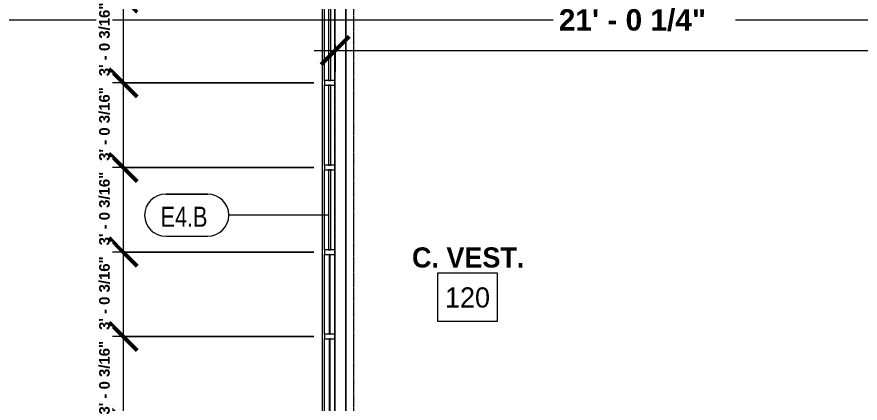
# Model space of a CAD drawing. Header units: inches. Extents: x 21568 to 24810, y -23559 to -20467.
# Drawn here: x 21925.5 to 22286.1, y -22752.5 to -22587.2 of the extents above; entities that cross this region are included whole.
import ezdxf

# ---------------------------------------------------------------- set-up
doc = ezdxf.new("R2010")
doc.units = ezdxf.units.IN
doc.header["$MEASUREMENT"] = 0
doc.linetypes.add('Grid Line 1_2_', pattern=[0.875, 0.5, -0.125, 0.125, -0.125])
for name, color, linetype, lineweight in [('A-ANNO-DIMS', 211, 'Continuous', 9), ('A-ANNO-DIMS-96', 211, 'Continuous', 9), ('A-AREA-IDEN', 2, 'Continuous', 9), ('A-FLOR', 192, 'Continuous', 20), ('A-GLAZ-CURT', 52, 'Continuous', 20), ('A-GLAZ-CWMG', 51, 'Continuous', 20), ('A-WALL-IDEN', 211, 'Continuous', 9), ('C-TOPO', 7, 'Continuous', 20), ('G-ANNO-SYMB', 111, 'Continuous', 9), ('L-SITE-WALL', 31, 'Continuous', 20), ('S-GRID', 1, 'Continuous', 9)]:
    doc.layers.add(name, color=color, linetype=linetype, lineweight=lineweight)
doc.styles.add('Arial_B', font='arialbd.ttf', dxfattribs={"height": 9.132806})
doc.styles.add('Arial_B_1', font='arialbd.ttf', dxfattribs={"height": 4.566403})
doc.styles.add('Century Gothic', font='GOTHIC.TTF', dxfattribs={"height": 8.622671})
doc.styles.add('Century Gothic_1', font='GOTHIC.TTF', dxfattribs={"width": 0.8, "height": 8.622671})
doc.styles.add('Century Gothic_B', font='GOTHICB.TTF', dxfattribs={"height": 8.616719})
doc.dimstyles.new('OD_Dimension_-_1_16__Tol__1', dxfattribs={"dimscale": 12, "dimtxt": 9, "dimasz": 1, "dimexe": 0.75, "dimexo": 0.5, "dimgap": 0.5, "dimtad": 1, "dimdec": 4, "dimrnd": 0.0625, "dimzin": 1, "dimdsep": 46, "dimlunit": 4, "dimtxsty": 'Arial_B', "dimblk1": 'OBLIQUE', "dimblk2": 'OBLIQUE', "dimsah": 1, "dimcen": 0.09, "dimdle": 0.75, "dimazin": 0, "dimtfac": 1, "dimtdec": 4, "dimtix": 1, "dimtmove": 0, "dimatfit": 3, "dimfxl": 1, "dimtvp": 1, "dimtfill": 1, "dimfrac": 2, "dimtolj": 1, "dimtzin": 0, "dimlwd": 13, "dimlwe": 13, "dimarcsym": 2})
doc.dimstyles.new('OD_Dimension_2_1', dxfattribs={"dimscale": 12, "dimtxt": 4.5, "dimasz": 1, "dimexe": 0.75, "dimexo": 0.5, "dimgap": 0.375, "dimtad": 1, "dimdec": 4, "dimrnd": 0.0625, "dimzin": 1, "dimdsep": 46, "dimlunit": 4, "dimtxsty": 'Arial_B_1', "dimblk1": 'OBLIQUE', "dimblk2": 'OBLIQUE', "dimsah": 1, "dimcen": 0.09, "dimdle": 0.75, "dimazin": 0, "dimtfac": 1, "dimtdec": 4, "dimtix": 1, "dimtmove": 0, "dimatfit": 3, "dimfxl": 1, "dimtvp": 1, "dimtfill": 1, "dimfrac": 2, "dimtolj": 1, "dimtzin": 0, "dimlwd": 13, "dimlwe": 13, "dimarcsym": 2})

# ---------------------------------------------------------------- blocks, each defined once
blk = doc.blocks.new('Struct_Xcel_Sports Complex_rvt-1-Enlarged First Floor Plan _West_')
at = {"layer": 'A-FLOR', "color": 43, "lineweight": 13}
blk.add_line((22066.14, -22790.8), (22066.14, -22542.93), dxfattribs=at)
at = {"layer": 'L-SITE-WALL', "color": 43, "lineweight": 13}
blk.add_line((22066.14, -22542.93), (22066.14, -22790.8), dxfattribs=at)
blk = doc.blocks.new('System Panel - INSULATED LOW-E GLAZING _SEE ELEVATIONS FOR U-FACTOR_ SHGC_ _ LT_-827454-Enlarged First Floor Plan _West_')
at = {"layer": 'A-GLAZ-CURT', "color": 7}
for p, q in [((17.09375, 1.25), (-17.09375, 1.25)), ((-17.09375, 1.25), (-17.09375, 0.25)), ((-17.09375, 0.25), (17.09375, 0.25)), ((17.09375, 0.25), (17.09375, 1.25))]:
    blk.add_line(p, q, dxfattribs=at)
at = {"layer": 'A-GLAZ-CURT', "color": 10, "lineweight": 13}
for p, q in [((-17.09375, 0.25), (-17.09375, 1.25)), ((17.09375, 1.25), (-17.09375, 1.25)), ((-17.09375, 0.25), (17.09375, 0.25)), ((17.09375, 1.25), (17.09375, 0.25))]:
    blk.add_line(p, q, dxfattribs=at)
blk = doc.blocks.new('Rectangular Mullion - Exterior 2_ x 4_5_-769167-Enlarged First Floor Plan _West_')
at = {"layer": 'A-GLAZ-CWMG', "color": 43, "lineweight": 13}
for p, q in [((22057.02, -22614.43), (22057.02, -22580.24)), ((22061.52, -22614.43), (22061.52, -22580.24))]:
    blk.add_line(p, q, dxfattribs=at)
blk = doc.blocks.new('Rectangular Mullion - Exterior 2_ x 4_5_-1135280-Enlarged First Floor Plan _West_')
at = {"layer": 'A-GLAZ-CWMG', "color": 43, "lineweight": 13}
for p, q in [((22057.02, -22650.62), (22057.02, -22616.43)), ((22061.52, -22650.62), (22061.52, -22616.43))]:
    blk.add_line(p, q, dxfattribs=at)
blk = doc.blocks.new('Rectangular Mullion - Exterior 2_ x 4_5_-1142343-Enlarged First Floor Plan _West_')
at = {"layer": 'A-GLAZ-CWMG', "color": 7}
for p, q in [((-1, 1.5), (1, 1.5)), ((-1, -3), (-1, 1.5)), ((1, 1.5), (1, -3)), ((1, -3), (-1, -3))]:
    blk.add_line(p, q, dxfattribs=at)
blk = doc.blocks.new('System Panel - Interior Glazing-1973687-Enlarged First Floor Plan _West_')
at = {"layer": 'A-GLAZ-CURT', "color": 7}
for p, q in [((17.09375, 0.9375), (-17.09375, 0.9375)), ((-17.09375, 0.9375), (-17.09375, 0.5625)), ((-17.09375, 0.5625), (17.09375, 0.5625)), ((17.09375, 0.5625), (17.09375, 0.9375))]:
    blk.add_line(p, q, dxfattribs=at)
blk = doc.blocks.new('Rectangular Mullion - Exterior 2_ x 4_5_-827470-Enlarged First Floor Plan _West_')
at = {"layer": 'A-GLAZ-CWMG', "color": 7}
for p, q in [((-1, 1.5), (1, 1.5)), ((-1, -3), (-1, 1.5)), ((1, 1.5), (1, -3)), ((1, -3), (-1, -3))]:
    blk.add_line(p, q, dxfattribs=at)
blk = doc.blocks.new('Wall Tag - 1_4_-1369832-Enlarged First Floor Plan _West_')
at = {"layer": 'A-WALL-IDEN', "color": 153}
for p, q in [((-0.0822, 0.0968), (0.1053, 0.0968)), ((0.1053, 0.0968), (-0.0822, 0.0968)), ((-0.0822, -0.0907), (0.1053, -0.0907)), ((-0.0822, -0.0907), (0.1053, -0.0907))]:
    blk.add_line(p, q, dxfattribs=at)
for centre, start, end in [((-0.0822, 0.0031), 90, 270), ((-0.0822, 0.0031), 90, 270), ((0.1053, 0.0031), 270, 90), ((0.1053, 0.0031), 270, 90)]:
    blk.add_arc(centre, 0.0937, start, end, dxfattribs=at)
blk = doc.blocks.new('DIMBLOCK48-Enlarged First Floor Plan _West_')
at = {"layer": 'A-ANNO-DIMS-96', "lineweight": 50}
for p, q in [((22061.64, -22601.62), (22067.64, -22595.62)), ((22313.89, -22601.62), (22319.89, -22595.62)), ((22061.64, -22601.62), (22055.64, -22607.62)), ((22313.89, -22601.62), (22307.89, -22607.62))]:
    blk.add_line(p, q, dxfattribs=at)
at = {"layer": 'A-ANNO-DIMS-96', "lineweight": 13}
for p, q in [((22061.64, -22599.14), (22061.64, -22610.62)), ((22061.64, -22601.62), (22061.64, -22599.14)), ((22313.89, -22599.14), (22313.89, -22610.62)), ((22313.89, -22601.62), (22313.89, -22599.14)), ((22052.64, -22601.62), (22322.89, -22601.62))]:
    blk.add_line(p, q, dxfattribs=at)
at = {"layer": 'A-ANNO-DIMS-96', "color": 0, "lineweight": 13, "insert": (22157.27, -22583.92), "char_height": 9.1328, "width": 73.2, "attachment_point": 1, "line_spacing_factor": 0.938532, "style": 'Arial_B', "bg_fill": 3, "box_fill_scale": 1.25, "bg_fill_color": 0, "bg_fill_transparency": 0}
blk.add_mtext('21\' - 0 1/4"', dxfattribs=at)
blk = doc.blocks.new('_Oblique')
at = {"color": 0, "linetype": 'ByBlock', "lineweight": -2}
blk.add_line((-0.5, -0.5), (0.5, 0.5), dxfattribs=at)
blk = doc.blocks.new('DIMBLOCK220-Enlarged First Floor Plan _West_')
at = {"layer": 'A-ANNO-DIMS-96', "lineweight": 50}
for p, q in [((21970.98, -22579.24), (21964.98, -22573.24)), ((21970.98, -22579.24), (21976.98, -22585.24)), ((21970.98, -22615.43), (21964.98, -22609.43)), ((21970.98, -22615.43), (21976.98, -22621.43))]:
    blk.add_line(p, q, dxfattribs=at)
at = {"layer": 'A-ANNO-DIMS-96', "lineweight": 13}
for p, q in [((22052.52, -22579.24), (21961.98, -22579.24)), ((21970.98, -22579.24), (21970.98, -22615.43)), ((21970.98, -22579.24), (22052.52, -22579.24)), ((22052.52, -22615.43), (21961.98, -22615.43)), ((21970.98, -22615.43), (22052.52, -22615.43))]:
    blk.add_line(p, q, dxfattribs=at)
at = {"layer": 'A-ANNO-DIMS-96', "color": 0, "lineweight": 13, "insert": (21960.63, -22612.58), "char_height": 4.5664, "width": 36.6, "attachment_point": 1, "rotation": 90, "line_spacing_factor": 0.938532, "style": 'Arial_B_1', "bg_fill": 3, "box_fill_scale": 1.25, "bg_fill_color": 0, "bg_fill_transparency": 0}
blk.add_mtext('3\' - 0 3/16"', dxfattribs=at)
blk = doc.blocks.new('DIMBLOCK221-Enlarged First Floor Plan _West_')
at = {"layer": 'A-ANNO-DIMS-96', "lineweight": 50}
for p, q in [((21970.98, -22615.43), (21964.98, -22609.43)), ((21970.98, -22615.43), (21976.98, -22621.43)), ((21970.98, -22651.62), (21964.98, -22645.62)), ((21970.98, -22651.62), (21976.98, -22657.62))]:
    blk.add_line(p, q, dxfattribs=at)
at = {"layer": 'A-ANNO-DIMS-96', "lineweight": 13}
for p, q in [((22052.52, -22615.43), (21961.98, -22615.43)), ((21970.98, -22615.43), (21970.98, -22651.62)), ((21970.98, -22615.43), (22052.52, -22615.43)), ((22052.52, -22651.62), (21961.98, -22651.62)), ((21970.98, -22651.62), (22052.52, -22651.62))]:
    blk.add_line(p, q, dxfattribs=at)
at = {"layer": 'A-ANNO-DIMS-96', "color": 0, "lineweight": 13, "insert": (21960.63, -22648.77), "char_height": 4.5664, "width": 36.6, "attachment_point": 1, "rotation": 90, "line_spacing_factor": 0.938532, "style": 'Arial_B_1', "bg_fill": 3, "box_fill_scale": 1.25, "bg_fill_color": 0, "bg_fill_transparency": 0}
blk.add_mtext('3\' - 0 3/16"', dxfattribs=at)
blk = doc.blocks.new('DIMBLOCK222-Enlarged First Floor Plan _West_')
at = {"layer": 'A-ANNO-DIMS-96', "lineweight": 50}
for p, q in [((21970.98, -22651.62), (21964.98, -22645.62)), ((21970.98, -22651.62), (21976.98, -22657.62)), ((21970.98, -22687.8), (21964.98, -22681.8)), ((21970.98, -22687.8), (21976.98, -22693.8))]:
    blk.add_line(p, q, dxfattribs=at)
at = {"layer": 'A-ANNO-DIMS-96', "lineweight": 13}
for p, q in [((22052.52, -22651.62), (21961.98, -22651.62)), ((21970.98, -22651.62), (21970.98, -22687.8)), ((21970.98, -22651.62), (22052.52, -22651.62)), ((22052.52, -22687.8), (21961.98, -22687.8)), ((21970.98, -22687.8), (22052.52, -22687.8))]:
    blk.add_line(p, q, dxfattribs=at)
at = {"layer": 'A-ANNO-DIMS-96', "color": 0, "lineweight": 13, "insert": (21960.63, -22684.96), "char_height": 4.5664, "width": 36.6, "attachment_point": 1, "rotation": 90, "line_spacing_factor": 0.938532, "style": 'Arial_B_1', "bg_fill": 3, "box_fill_scale": 1.25, "bg_fill_color": 0, "bg_fill_transparency": 0}
blk.add_mtext('3\' - 0 3/16"', dxfattribs=at)
blk = doc.blocks.new('DIMBLOCK223-Enlarged First Floor Plan _West_')
at = {"layer": 'A-ANNO-DIMS-96', "lineweight": 50}
for p, q in [((21970.98, -22687.8), (21964.98, -22681.8)), ((21970.98, -22687.8), (21976.98, -22693.8)), ((21970.98, -22723.99), (21964.98, -22717.99)), ((21970.98, -22723.99), (21976.98, -22729.99))]:
    blk.add_line(p, q, dxfattribs=at)
at = {"layer": 'A-ANNO-DIMS-96', "lineweight": 13}
for p, q in [((22052.52, -22687.8), (21961.98, -22687.8)), ((21970.98, -22687.8), (21970.98, -22723.99)), ((21970.98, -22687.8), (22052.52, -22687.8)), ((22052.52, -22723.99), (21961.98, -22723.99)), ((21970.98, -22723.99), (22052.52, -22723.99))]:
    blk.add_line(p, q, dxfattribs=at)
at = {"layer": 'A-ANNO-DIMS-96', "color": 0, "lineweight": 13, "insert": (21960.63, -22721.15), "char_height": 4.5664, "width": 36.6, "attachment_point": 1, "rotation": 90, "line_spacing_factor": 0.938532, "style": 'Arial_B_1', "bg_fill": 3, "box_fill_scale": 1.25, "bg_fill_color": 0, "bg_fill_transparency": 0}
blk.add_mtext('3\' - 0 3/16"', dxfattribs=at)
blk = doc.blocks.new('DIMBLOCK224-Enlarged First Floor Plan _West_')
at = {"layer": 'A-ANNO-DIMS-96', "lineweight": 50}
for p, q in [((21970.98, -22723.99), (21964.98, -22717.99)), ((21970.98, -22723.99), (21976.98, -22729.99)), ((21970.98, -22760.18), (21964.98, -22754.18)), ((21970.98, -22760.18), (21976.98, -22766.18))]:
    blk.add_line(p, q, dxfattribs=at)
at = {"layer": 'A-ANNO-DIMS-96', "lineweight": 13}
for p, q in [((22052.52, -22723.99), (21961.98, -22723.99)), ((21970.98, -22723.99), (21970.98, -22760.18)), ((21970.98, -22723.99), (22052.52, -22723.99)), ((22052.52, -22760.18), (21961.98, -22760.18)), ((21970.98, -22760.18), (22052.52, -22760.18))]:
    blk.add_line(p, q, dxfattribs=at)
at = {"layer": 'A-ANNO-DIMS-96', "color": 0, "lineweight": 13, "insert": (21960.63, -22757.33), "char_height": 4.5664, "width": 36.6, "attachment_point": 1, "rotation": 90, "line_spacing_factor": 0.938532, "style": 'Arial_B_1', "bg_fill": 3, "box_fill_scale": 1.25, "bg_fill_color": 0, "bg_fill_transparency": 0}
blk.add_mtext('3\' - 0 3/16"', dxfattribs=at)

msp = doc.modelspace()

# ---------------------------------------------------------------- linework, layer by layer
at = {"layer": 'A-AREA-IDEN', "flags": 128}
msp.add_lwpolyline([(22105.36314, -22696.83665), (22105.36314, -22717.40808), (22131.07314, -22717.40808), (22131.07314, -22696.83665)], close=True, dxfattribs=at)
at = {"layer": 'A-WALL-IDEN', "color": 153}
msp.add_line((22058.51523, -22672.02843), (22016.1199, -22672.02843), dxfattribs=at)
at = {"layer": 'C-TOPO', "color": 43, "lineweight": 13}
msp.add_line((22066.13965, -22790.80225), (22066.13965, -22542.92781), dxfattribs=at)
at = {"layer": 'G-ANNO-SYMB'}
msp.add_line((24577.89246, -22588.63029), (21856.39913, -22588.63029), dxfattribs=at)
at = {"layer": 'L-SITE-WALL', "color": 43, "lineweight": 13}
msp.add_line((22056.14023, -22800.80281), (22056.14023, -20889.55281), dxfattribs=at)
at = {"layer": 'S-GRID', "linetype": 'Grid Line 1_2_'}
for p, q in [((22069.64023, -23049.14903), (22069.64023, -20633.37408)), ((22061.64023, -22969.76788), (22061.64023, -20681.37408))]:
    msp.add_line(p, q, dxfattribs=at)

# ---------------------------------------------------------------- block references
at = {"layer": 'A-GLAZ-CURT', "color": 10, "lineweight": 13, "rotation": 270.0000000000001}
for p in [(22058.51523, -22597.33406), (22058.51523, -22633.52156), (22058.51523, -22669.70906)]:
    msp.add_blockref('System Panel - INSULATED LOW-E GLAZING _SEE ELEVATIONS FOR U-FACTOR_ SHGC_ _ LT_-827454-Enlarged First Floor Plan _West_', p, dxfattribs=at)
at = {"layer": 'A-GLAZ-CURT', "color": 43, "lineweight": 13, "rotation": 270.0000000000001}
for p in [(22058.51523, -22705.89656), (22058.51523, -22742.08406)]:
    msp.add_blockref('System Panel - Interior Glazing-1973687-Enlarged First Floor Plan _West_', p, dxfattribs=at)
at = {"layer": 'A-GLAZ-CWMG', "color": 43, "lineweight": 13}
for name, p in [('Rectangular Mullion - Exterior 2_ x 4_5_-769167-Enlarged First Floor Plan _West_', (0, 0)), ('Rectangular Mullion - Exterior 2_ x 4_5_-1135280-Enlarged First Floor Plan _West_', (0, 0)), ('Rectangular Mullion - Exterior 2_ x 4_5_-1135280-Enlarged First Floor Plan _West_', (0, -36.1875)), ('Rectangular Mullion - Exterior 2_ x 4_5_-769167-Enlarged First Floor Plan _West_', (0, -108.5625)), ('Rectangular Mullion - Exterior 2_ x 4_5_-769167-Enlarged First Floor Plan _West_', (0, -144.75))]:
    msp.add_blockref(name, p, dxfattribs=at)
at = {"layer": 'A-GLAZ-CWMG', "color": 43, "lineweight": 13, "extrusion": (0, 0, -1), "rotation": 269.9999999999999}
for name, p in [('Rectangular Mullion - Exterior 2_ x 4_5_-1142343-Enlarged First Floor Plan _West_', (-22058.51523, -22615.42781)), ('Rectangular Mullion - Exterior 2_ x 4_5_-1142343-Enlarged First Floor Plan _West_', (-22058.51523, -22651.61531)), ('Rectangular Mullion - Exterior 2_ x 4_5_-1142343-Enlarged First Floor Plan _West_', (-22058.51523, -22687.80281)), ('Rectangular Mullion - Exterior 2_ x 4_5_-827470-Enlarged First Floor Plan _West_', (-22058.51523, -22723.99031))]:
    msp.add_blockref(name, p, dxfattribs=at)
at = {"layer": 'A-WALL-IDEN', "color": 153, "xscale": 95.99999999999994, "yscale": 95.99999999999994, "zscale": 95.99999999999994}
msp.add_blockref('Wall Tag - 1_4_-1369832-Enlarged First Floor Plan _West_', (21997.01523, -22672.32214), dxfattribs=at)

# ---------------------------------------------------------------- texts
at = {"layer": 'A-AREA-IDEN', "attachment_point": 2}
for s, insert, char_height, width, line_spacing_factor, style in [('C. VEST.', (22118.50417, -22685.81278), 8.616719, 54.216, 0.984796, 'Century Gothic_B'), ('120', (22118.21814, -22702.92827), 8.622671, 23.652, 0.984117, 'Century Gothic')]:
    msp.add_mtext(s, dxfattribs=dict(at, insert=insert, char_height=char_height, width=width, line_spacing_factor=line_spacing_factor, style=style))

# ---------------------------------------------------------------- next in the draw order: texts
at = {"layer": 'A-WALL-IDEN', "insert": (21996.98636, -22668.3878), "char_height": 8.622671, "width": 21.924, "attachment_point": 2, "line_spacing_factor": 0.984117, "style": 'Century Gothic_1', "bg_fill": 3, "box_fill_scale": 1.25, "bg_fill_color": 0, "bg_fill_transparency": 0}
msp.add_mtext('E4.B', dxfattribs=at)

# ---------------------------------------------------------------- next in the draw order: dimensions: what is measured, and where the dimension line sits
at = {"layer": 'A-ANNO-DIMS', "lineweight": 13}
dim = msp.add_linear_dim(base=(22313.89023, -22601.62374), p1=(22061.64023, -22593.13846), p2=(22313.89023, -22593.13846), dimstyle='OD_Dimension_-_1_16__Tol__1', override={"dimpost": '<>', "dimfxl": 252.25}, dxfattribs=at)
dim.commit()
dim.dimension.update_dxf_attribs({"geometry": 'DIMBLOCK48-Enlarged First Floor Plan _West_', "text_midpoint": (22187.76523, -22590.9016)})

# ---------------------------------------------------------------- next in the draw order: dimensions: what is measured, and where the dimension line sits
dim = msp.add_linear_dim(base=(21970.97768, -22615.42781), p1=(22058.51523, -22579.24031), p2=(22058.51523, -22615.42781), angle=90, dimstyle='OD_Dimension_2_1', override={"dimpost": '<>', "dimfxl": 36.1875}, dxfattribs=at)
dim.commit()
dim.dimension.update_dxf_attribs({"geometry": 'DIMBLOCK220-Enlarged First Floor Plan _West_', "text_midpoint": (21964.1166, -22597.33406)})

# ---------------------------------------------------------------- next in the draw order: dimensions: what is measured, and where the dimension line sits
dim = msp.add_linear_dim(base=(21970.97768, -22651.61531), p1=(22058.51523, -22615.42781), p2=(22058.51523, -22651.61531), angle=90, dimstyle='OD_Dimension_2_1', override={"dimpost": '<>', "dimfxl": 36.1875}, dxfattribs=at)
dim.commit()
dim.dimension.update_dxf_attribs({"geometry": 'DIMBLOCK221-Enlarged First Floor Plan _West_', "text_midpoint": (21964.1166, -22633.52156)})

# ---------------------------------------------------------------- next in the draw order: dimensions: what is measured, and where the dimension line sits
dim = msp.add_linear_dim(base=(21970.97768, -22687.80281), p1=(22058.51523, -22651.61531), p2=(22058.51523, -22687.80281), angle=90, dimstyle='OD_Dimension_2_1', override={"dimpost": '<>', "dimfxl": 36.1875}, dxfattribs=at)
dim.commit()
dim.dimension.update_dxf_attribs({"geometry": 'DIMBLOCK222-Enlarged First Floor Plan _West_', "text_midpoint": (21964.1166, -22669.70906)})

# ---------------------------------------------------------------- next in the draw order: dimensions: what is measured, and where the dimension line sits
dim = msp.add_linear_dim(base=(21970.97768, -22723.99031), p1=(22058.51523, -22687.80281), p2=(22058.51523, -22723.99031), angle=90, dimstyle='OD_Dimension_2_1', override={"dimpost": '<>', "dimfxl": 36.1875}, dxfattribs=at)
dim.commit()
dim.dimension.update_dxf_attribs({"geometry": 'DIMBLOCK223-Enlarged First Floor Plan _West_', "text_midpoint": (21964.1166, -22705.89656)})

# ---------------------------------------------------------------- next in the draw order: dimensions: what is measured, and where the dimension line sits
dim = msp.add_linear_dim(base=(21970.97768, -22760.17781), p1=(22058.51523, -22723.99031), p2=(22058.51523, -22760.17781), angle=90, dimstyle='OD_Dimension_2_1', override={"dimpost": '<>', "dimfxl": 36.1875}, dxfattribs=at)
dim.commit()
dim.dimension.update_dxf_attribs({"geometry": 'DIMBLOCK224-Enlarged First Floor Plan _West_', "text_midpoint": (21964.1166, -22742.08406)})

# ---------------------------------------------------------------- next in the draw order: block references
at = {"lineweight": 5}
msp.add_blockref('Struct_Xcel_Sports Complex_rvt-1-Enlarged First Floor Plan _West_', (0, 0), dxfattribs=at)

doc.saveas('drawing.dxf')
